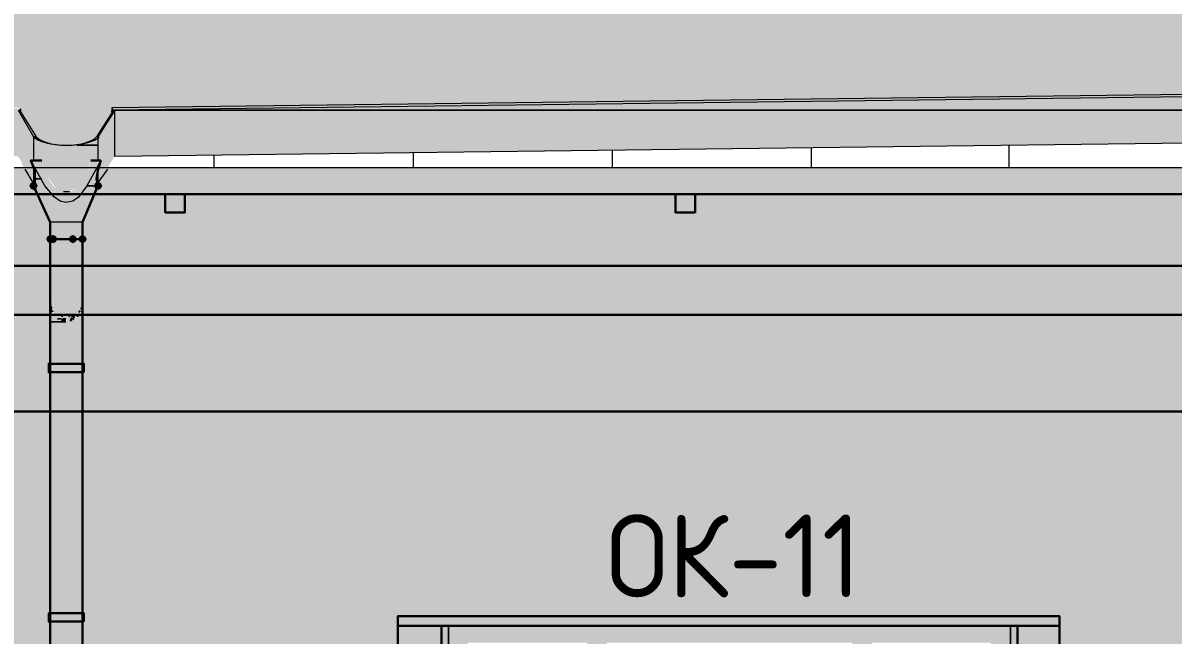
# Model space of a CAD drawing. Header units: millimetres. Extents: x -11345 to 411485, y -9810 to 73012.
# Drawn here: x 353110 to 356583, y 30762 to 32611 of the extents above; entities that cross this region are included whole.
import ezdxf

# ---------------------------------------------------------------- set-up
doc = ezdxf.new("R2010")
doc.units = ezdxf.units.MM
for name, color, linetype, true_color in [('PDF _Антураж', 7, 'Continuous', 0xb7c0ca), ('PDF _Крыша', 9, 'Continuous', 0x808080), ('PDF _Обобщенные модели', 7, 'Continuous', 0xb5bcbf), ('PDF _Окна', 7, 'Continuous', 0x383e42), ('PDF _Стены штриховка поверхности', 7, 'Continuous', 0xcacbcc)]:
    doc.layers.add(name, color=color, linetype=linetype, true_color=true_color)
for name, color, linetype in [('PDF _Каркас', 7, 'Continuous'), ('PDF _Крыша штриховка', 7, 'Continuous'), ('PDF _Линии', 7, 'Continuous'), ('PDF _Текст', 7, 'Continuous')]:
    doc.layers.add(name, color=color, linetype=linetype)
doc.styles.add('PDF GOST Common', font='GOST_Common.ttf')

msp = doc.modelspace()

# ---------------------------------------------------------------- hatches: boundary and pattern name
at = {"layer": 'PDF _Антураж', "transparency": 33554687}
for color, points in [(256, [(376940.63152, 32652.96863), (376948.56847, 32673.60469), (376978.19974, 32749.79938), (377003.59797, 32809.06191), (372156.76906, 32749.79938), (365849.54192, 32673.60469), (365832.60977, 32673.60469), (360934.9844, 32732.86722), (359550.78086, 32749.79938), (358166.57732, 32732.86722), (353268.95195, 32673.60469), (352629.76316, 32732.86722), (352629.76316, 32389.99112), (352633.9962, 32398.4572), (352697.49177, 32389.99112), (353091.16434, 32356.12681), (353103.86346, 32351.89377), (353103.86346, 32339.19466), (353150.42688, 32267.23301), (353163.12599, 32258.76693), (353163.12599, 32254.53389), (353180.05815, 32250.30085), (353184.29118, 32250.30085), (353209.68941, 32246.06781), (353218.15549, 32241.83478), (353260.48587, 32241.83478), (353268.95195, 32246.06781), (353273.18499, 32246.06781), (353294.35018, 32250.30085), (353302.81626, 32250.30085), (353315.51537, 32254.53389), (353319.74841, 32258.76693), (353332.44753, 32267.23301), (353379.01095, 32339.19466), (353379.01095, 32356.12681), (356452.19679, 32389.99112), (356930.53012, 32398.4572), (359038.58322, 32423.85543), (359550.78086, 32428.08846), (359550.78086, 32423.85543), (359555.0139, 32428.08846), (365726.78381, 32351.89377), (365726.78381, 32343.4277), (365773.34723, 32267.23301), (365786.04635, 32258.76693), (365786.04635, 32254.53389), (365802.9785, 32250.30085), (365807.21154, 32250.30085), (365836.84281, 32246.06781), (365841.07584, 32241.83478), (365883.40623, 32241.83478), (365896.10534, 32246.06781), (365921.50357, 32250.30085), (365925.73661, 32250.30085), (365942.66877, 32254.53389), (365942.66877, 32258.76693), (365955.36788, 32267.23301), (366001.9313, 32343.4277), (366001.9313, 32351.89377), (372122.90475, 32428.08846), (375229.9549, 32470.41885), (375433.14074, 32495.81708), (375437.37378, 32478.88492), (375437.37378, 32470.41885), (375445.83986, 32470.41885), (375441.60682, 32478.88492), (375441.60682, 32495.81708), (375547.43278, 32508.51619), (375661.72481, 32525.44835), (375661.72481, 32508.51619), (375649.0257, 32508.51619), (375653.25874, 32495.81708), (375653.25874, 32478.88492), (375792.949, 32495.81708), (375894.54192, 32508.51619), (375907.24104, 32508.51619), (376017.30003, 32525.44835), (376267.0493, 32559.31265), (376457.53602, 32584.71088), (376466.0021, 32559.31265), (376656.48882, 32584.71088), (376927.40328, 32618.57519), (376935.86936, 32631.2743), (377003.59797, 32804.82888)]), (7, [(353383.24399, 32343.4277), (353383.24399, 32347.66073), (353379.01095, 32347.66073), (353374.77791, 32343.4277), (353379.01095, 32339.19466), (353383.24399, 32339.19466)])]:
    msp.add_hatch(color=color, dxfattribs=at).paths.add_polyline_path(points)
at = {"layer": 'PDF _Антураж', "true_color": 0x7f7f7f, "transparency": 33554687}
h = msp.add_hatch(color=8, dxfattribs=at)
h.paths.add_polyline_path([(375650.08396, 32508.51619), (375653.25874, 32508.51619), (375653.25874, 32512.74923), (375657.49177, 32508.51619), (375661.72481, 32508.51619), (375661.72481, 32525.44835), (375644.79266, 32521.21531), (375441.60682, 32495.81708), (375444.42884, 32470.41885), (375437.37378, 32470.41885), (375437.37378, 32466.18581), (375445.83986, 32428.08846), (375449.13222, 32428.08846), (375450.07289, 32419.62239), (375454.30593, 32398.4572), (375454.30593, 32394.22416), (375500.86936, 32398.4572), (375657.49177, 32419.62239), (375644.79266, 32495.81708), (375644.79266, 32516.98227), (375653.25874, 32449.25366), (375657.49177, 32423.85543), (375657.49177, 32419.62239), (375661.72481, 32423.85543), (375657.49177, 32449.25366), (375655.07289, 32468.60469), (375657.49177, 32466.18581), (375657.49177, 32453.48669), (375678.65697, 32453.48669), (375771.78381, 32466.18581), (375784.48292, 32470.41885), (375797.18204, 32470.41885), (375797.18204, 32474.65189), (375654.317, 32474.65189)])
h.paths.add_polyline_path([(375657.49177, 32512.74923), (375653.25874, 32516.98227), (375657.49177, 32516.98227)], flags=0)
h.paths.add_polyline_path([(375450.07289, 32394.22416), (375445.83986, 32402.69023), (375445.83986, 32394.22416)])
h.paths.add_polyline_path([(375445.83986, 32394.22416), (375437.37378, 32466.18581), (375433.14074, 32495.81708), (375196.09059, 32466.18581), (375166.45933, 32466.18581), (374785.48587, 32461.95277), (366001.9313, 32351.89377), (366001.9313, 32347.66073), (366484.49767, 32351.89377), (375133.55707, 32461.37554), (374683.89295, 32453.48669), (366535.29413, 32351.89377), (366001.9313, 32347.66073), (366001.9313, 32339.19466), (366006.16434, 32343.4277), (365955.36788, 32267.23301), (365942.66877, 32258.76693), (365942.66877, 32254.53389), (365921.50357, 32250.30085), (365913.0375, 32246.06781), (365925.73661, 32246.06781), (365929.96965, 32250.30085), (365946.9018, 32254.53389), (365951.13484, 32258.76693), (365963.83396, 32267.23301), (365946.9018, 32254.53389), (365925.73661, 32246.06781), (365896.10534, 32241.83478), (365904.57142, 32246.06781), (365896.10534, 32246.06781), (365862.24104, 32241.83478), (365836.84281, 32246.06781), (365828.37673, 32246.06781), (365836.84281, 32241.83478), (365832.60977, 32241.83478), (365802.9785, 32246.06781), (365781.81331, 32254.53389), (365764.88115, 32267.23301), (365718.31773, 32343.4277), (365726.78381, 32347.66073), (365726.78381, 32351.89377), (360037.58027, 32423.85543), (359555.0139, 32428.08846), (359550.78086, 32423.85543), (353379.01095, 32347.66073), (353379.01095, 32343.4277), (353383.24399, 32347.66073), (353332.44753, 32267.23301), (353319.74841, 32258.76693), (353315.51537, 32254.53389), (353298.58322, 32250.30085), (353290.11714, 32246.06781), (353302.81626, 32246.06781), (353307.0493, 32250.30085), (353323.98145, 32254.53389), (353323.98145, 32258.76693), (353336.68056, 32267.23301), (353323.98145, 32254.53389), (353302.81626, 32246.06781), (353273.18499, 32241.83478), (353281.65107, 32246.06781), (353273.18499, 32246.06781), (353239.32068, 32241.83478), (353213.92245, 32246.06781), (353201.22334, 32246.06781), (353209.68941, 32241.83478), (353180.05815, 32246.06781), (353158.89295, 32254.53389), (353141.9608, 32267.23301), (353146.19384, 32267.23301), (353154.65992, 32258.76693), (353158.89295, 32254.53389), (353175.82511, 32250.30085), (353184.29118, 32246.06781), (353196.9903, 32246.06781), (353163.12599, 32254.53389), (353163.12599, 32258.76693), (353150.42688, 32267.23301), (353099.63042, 32343.4277), (353095.39738, 32347.66073), (353099.63042, 32347.66073), (353099.63042, 32343.4277), (353103.86346, 32343.4277), (353103.86346, 32351.89377), (353065.76611, 32356.12681), (352697.49177, 32389.99112), (352633.9962, 32398.4572), (352629.76316, 32389.99112), (352629.76316, 32250.30085), (353095.39738, 32207.97047), (353103.86346, 32195.27135), (353108.09649, 32182.57224), (353112.32953, 32174.10616), (353137.72776, 32136.00882), (353141.9608, 32127.54274), (353141.9608, 32136.00882), (353146.19384, 32127.54274), (353146.19384, 32161.40705), (353141.9608, 32174.10616), (353141.9608, 32182.57224), (353133.49472, 32195.27135), (353141.9608, 32195.27135), (353141.9608, 32241.83478), (353146.19384, 32195.27135), (353167.35903, 32195.27135), (353180.05815, 32157.17401), (353184.29118, 32148.70793), (353209.68941, 32110.61059), (353230.85461, 32102.14451), (353247.78676, 32102.14451), (353268.95195, 32110.61059), (353273.18499, 32110.61059), (353298.58322, 32148.70793), (353302.81626, 32157.17401), (353315.51537, 32195.27135), (353345.14664, 32195.27135), (353340.9136, 32182.57224), (353336.68056, 32174.10616), (353336.68056, 32161.40705), (353332.44753, 32148.70793), (353332.44753, 32140.24186), (353336.68056, 32127.54274), (353340.9136, 32127.54274), (353366.31183, 32174.10616), (353370.54487, 32182.57224), (353379.01095, 32195.27135), (353387.47702, 32207.97047), (353764.21744, 32212.20351), (359550.78086, 32284.16516), (365718.31773, 32207.97047), (365722.55077, 32203.73743), (365726.78381, 32195.27135), (365731.01685, 32186.80528), (365760.64812, 32136.00882), (365764.88115, 32127.54274), (365764.88115, 32131.77578), (365764.88115, 32174.10616), (365769.11419, 32161.40705), (365769.11419, 32174.10616), (365764.88115, 32182.57224), (365764.88115, 32195.27135), (365756.41508, 32203.73743), (365764.88115, 32203.73743), (365764.88115, 32254.53389), (365769.11419, 32246.06781), (365769.11419, 32203.73743), (365786.04635, 32203.73743), (365802.9785, 32152.94097), (365832.60977, 32114.84363), (365832.60977, 32110.61059), (365853.77496, 32102.14451), (365870.70711, 32102.14451), (365891.87231, 32110.61059), (365896.10534, 32114.84363), (365925.73661, 32152.94097), (365942.66877, 32203.73743), (365972.30003, 32203.73743), (365963.83396, 32191.03832), (365963.83396, 32182.57224), (365959.60092, 32182.57224), (365959.60092, 32174.10616), (365955.36788, 32157.17401), (365955.36788, 32148.70793), (365959.60092, 32136.00882), (365959.60092, 32127.54274), (365955.36788, 32123.3097), (365963.83396, 32127.54274), (365972.30003, 32140.24186), (365997.69826, 32182.57224), (366001.9313, 32191.03832), (366006.16434, 32203.73743), (366010.39738, 32207.97047), (366387.13779, 32212.20351), (374988.67172, 32318.02947), (374988.67172, 32334.96162), (375081.79856, 32343.4277), (375086.0316, 32347.66073), (375136.82806, 32351.89377), (375124.12894, 32453.48669), (375165.60128, 32461.78116), (375171.55821, 32461.85656), (375124.12894, 32453.48669), (375136.82806, 32364.59289), (375136.82806, 32351.89377), (375191.85756, 32360.35985), (375208.78971, 32364.59289), (375208.78971, 32360.35985), (375217.25579, 32364.59289)])
h.paths.add_polyline_path([(375196.33599, 32464.09996), (375204.55667, 32394.22416), (375196.09059, 32453.48669), (375196.09059, 32464.06929)], flags=0)
h.paths.add_polyline_path([(365769.11419, 32131.77578), (365769.11419, 32136.00882), (365764.88115, 32131.77578)])
h.paths.add_polyline_path([(365722.55077, 32343.4277), (365718.31773, 32343.4277), (365769.11419, 32267.23301), (365777.58027, 32258.76693), (365781.81331, 32254.53389), (365798.74546, 32250.30085), (365807.21154, 32246.06781), (365819.91065, 32246.06781), (365786.04635, 32254.53389), (365786.04635, 32258.76693), (365773.34723, 32267.23301)])
h.paths.add_polyline_path([(353379.01095, 32356.12681), (353379.01095, 32347.66073), (353865.81036, 32356.12681), (359550.78086, 32423.85543), (359550.78086, 32432.3215), (359063.98145, 32423.85543)])
at = {"layer": 'PDF _Каркас', "true_color": 0x7f7f7f, "transparency": 33554559}
for points in [[(353599.12894, 32093.67843), (353539.86641, 32093.67843), (353539.86641, 32038.64894), (353599.12894, 32038.64894)], [(355139.9549, 32093.67843), (355080.69236, 32093.67843), (355080.69236, 32038.64894), (355139.9549, 32038.64894)]]:
    msp.add_hatch(color=8, dxfattribs=at).paths.add_polyline_path(points)
at = {"layer": 'PDF _Крыша', "transparency": 33554559}
for points in [[(353116.56257, 32174.10616), (352629.76316, 32174.10616), (352629.76316, 32093.67843), (353154.65992, 32093.67843), (353141.9608, 32119.07666), (353146.19384, 32127.54274), (353141.9608, 32127.54274)], [(365739.48292, 32174.10616), (353366.31183, 32174.10616), (353366.31183, 32169.87312), (353340.9136, 32127.54274), (353336.68056, 32123.3097), (353336.68056, 32119.07666), (353328.21449, 32097.91147), (353328.21449, 32093.67843), (353336.68056, 32093.67843), (365781.81331, 32097.91147), (365769.11419, 32119.07666), (365769.11419, 32127.54274), (365764.88115, 32127.54274), (365739.48292, 32169.87312)]]:
    msp.add_hatch(color=256, dxfattribs=at).paths.add_polyline_path(points)
at = {"layer": 'PDF _Линии', "transparency": 33554559}
for points in [[(353154.65992, 32119.07666), (353150.42688, 32127.54274), (353141.9608, 32131.77578), (353133.49472, 32127.54274), (353129.26169, 32119.07666), (353133.49472, 32110.61059), (353141.9608, 32106.37755), (353150.42688, 32110.61059)], [(353349.37968, 32119.07666), (353345.14664, 32127.54274), (353336.68056, 32131.77578), (353328.21449, 32127.54274), (353323.98145, 32119.07666), (353328.21449, 32110.61059), (353336.68056, 32106.37755), (353345.14664, 32110.61059)], [(353205.45638, 31958.22121), (353201.22334, 31966.68728), (353192.75726, 31970.92032), (353184.29118, 31966.68728), (353180.05815, 31958.22121), (353184.29118, 31949.75513), (353192.75726, 31945.52209), (353201.22334, 31949.75513)], [(353205.45638, 31958.22121), (353201.22334, 31966.68728), (353192.75726, 31970.92032), (353184.29118, 31966.68728), (353180.05815, 31958.22121), (353184.29118, 31949.75513), (353192.75726, 31945.52209), (353201.22334, 31949.75513)], [(353213.92245, 31958.22121), (353209.68941, 31966.68728), (353201.22334, 31970.92032), (353192.75726, 31966.68728), (353188.52422, 31958.22121), (353192.75726, 31949.75513), (353201.22334, 31945.52209), (353209.68941, 31949.75513)], [(353273.18499, 31958.22121), (353268.95195, 31966.68728), (353260.48587, 31970.92032), (353252.0198, 31966.68728), (353247.78676, 31958.22121), (353252.0198, 31949.75513), (353260.48587, 31945.52209), (353268.95195, 31949.75513)], [(353302.81626, 31958.22121), (353298.58322, 31966.68728), (353290.11714, 31970.92032), (353281.65107, 31966.68728), (353277.41803, 31958.22121), (353281.65107, 31949.75513), (353290.11714, 31945.52209), (353298.58322, 31949.75513)]]:
    msp.add_hatch(color=256, dxfattribs=at).paths.add_polyline_path(points)
at = {"layer": 'PDF _Обобщенные модели', "transparency": 33554559}
h = msp.add_hatch(color=256, dxfattribs=at)
h.paths.add_polyline_path([(353218.15549, 32072.51324), (353222.38853, 32072.51324), (353225.21055, 32071.10223)])
h.paths.add_polyline_path([(353281.65107, 31742.33625), (353277.41803, 31738.10321), (353277.41803, 31729.63714), (353273.18499, 31729.63714), (353273.18499, 31733.87017), (353277.41803, 31738.10321), (353281.65107, 31746.56929)], flags=0)
h.paths.add_polyline_path([(353218.15549, 31729.63714), (353213.92245, 31733.87017), (353222.38853, 31729.63714), (353230.85461, 31725.4041), (353226.62157, 31725.4041), (353222.38853, 31729.63714), (353218.15549, 31729.63714), (353218.15549, 31725.4041), (353213.92245, 31729.63714)], flags=0)
h.paths.add_polyline_path([(353268.95195, 28402.46899), (353264.71891, 28402.46899), (353252.0198, 28406.70203), (353256.25284, 28406.70203)], flags=0)
h.paths.add_polyline_path([(353213.92245, 31716.93802), (353218.15549, 31716.93802), (353226.62157, 31712.70498), (353235.08764, 31712.70498), (353239.32068, 31708.47194), (353239.32068, 31712.70498), (353243.55372, 31716.93802), (353243.55372, 31712.70498), (353239.32068, 31708.47194), (353226.62157, 31712.70498), (353222.38853, 31712.70498)], flags=0)
h.paths.add_polyline_path([(353256.25284, 31721.17106), (353252.0198, 31712.70498), (353252.0198, 31721.17106)], flags=0)
h.paths.add_polyline_path([(353273.18499, 31725.4041), (353273.18499, 31721.17106), (353264.71891, 31716.93802)], flags=0)
h.paths.add_polyline_path([(353268.95195, 31733.87017), (353264.71891, 31729.63714), (353260.48587, 31729.63714)], flags=0)
h.paths.add_polyline_path([(353196.9903, 28368.60469), (353196.9903, 28372.83773), (353201.22334, 28374.95425)], flags=0)
h.paths.add_polyline_path([(353290.11714, 32102.14451), (353294.35018, 32106.37755), (353285.8841, 32093.67843)], flags=0)
h.paths.add_polyline_path([(353188.52422, 32106.37755), (353192.75726, 32102.14451), (353194.87378, 32097.91147)], flags=0)
h.paths.add_polyline_path([(353336.68056, 32174.10616), (353331.60092, 32166.48669), (353336.68056, 32178.3392), (353345.14664, 32195.27135), (353315.51537, 32195.27135), (353311.28233, 32178.3392), (353298.58322, 32148.70793), (353290.11714, 32140.24186), (353273.18499, 32110.61059), (353252.0198, 32102.14451), (353230.85461, 32102.14451), (353209.68941, 32110.61059), (353201.22334, 32119.07666), (353188.52422, 32140.24186), (353180.05815, 32157.17401), (353167.35903, 32195.27135), (353133.49472, 32195.27135), (353154.65992, 32157.17401), (353150.42688, 32161.40705), (353141.9608, 32178.3392), (353146.19384, 32161.40705), (353146.19384, 32127.54274), (353141.9608, 32119.07666), (353150.42688, 32106.37755), (353154.65992, 32089.4454), (353163.12599, 32072.51324), (353167.35903, 32068.2802), (353188.52422, 32013.25071), (353192.75726, 32009.01767), (353192.75726, 31763.50144), (353196.9903, 31750.80233), (353192.75726, 31759.2684), (353192.75726, 31750.80233), (353196.9903, 31746.56929), (353201.22334, 31738.10321), (353205.45638, 31733.87017), (353205.45638, 31729.63714), (353201.22334, 31733.87017), (353201.22334, 31738.10321), (353192.75726, 31746.56929), (353192.75726, 31581.48079), (353188.52422, 31581.48079), (353192.75726, 31556.08256), (353192.75726, 30827.99997), (353188.52422, 30827.99997), (353188.52422, 30802.60174), (353192.75726, 30802.60174), (353192.75726, 30070.2861), (353188.52422, 30070.2861), (353188.52422, 30044.88787), (353192.75726, 30044.88787), (353192.75726, 29316.80528), (353188.52422, 29316.80528), (353188.52422, 29291.40705), (353192.75726, 29291.40705), (353192.75726, 28592.95572), (353196.9903, 28588.72268), (353192.75726, 28576.02357), (353196.9903, 28576.02357), (353196.9903, 28571.79053), (353192.75726, 28571.79053), (353192.75726, 28559.09141), (353188.52422, 28559.09141), (353188.52422, 28533.69318), (353192.75726, 28533.69318), (353192.75726, 28377.07076), (353201.22334, 28389.76988), (353196.9903, 28381.3038), (353192.75726, 28377.07076), (353192.75726, 28334.74038), (353196.9903, 28322.04127), (353205.45638, 28313.57519), (353213.92245, 28305.10911), (353226.62157, 28300.87607), (353252.0198, 28300.87607), (353264.71891, 28305.10911), (353277.41803, 28313.57519), (353285.8841, 28322.04127), (353290.11714, 28334.74038), (353290.11714, 28368.60469), (353288.00062, 28374.95425), (353290.11714, 28372.83773), (353290.11714, 28571.79053), (353285.8841, 28576.02357), (353285.8841, 28588.72268), (353290.11714, 28592.95572), (353290.11714, 31746.56929), (353285.8841, 31738.10321), (353281.65107, 31729.63714), (353281.65107, 31733.87017), (353285.8841, 31738.10321), (353285.8841, 31742.33625), (353283.76759, 31744.45277), (353285.8841, 31746.56929), (353285.8841, 31750.80233), (353290.11714, 31750.80233), (353290.11714, 32009.01767), (353315.51537, 32068.2802), (353319.74841, 32072.51324), (353323.98145, 32085.21236), (353328.21449, 32093.67843), (353336.68056, 32119.07666), (353332.44753, 32136.00882), (353332.44753, 32148.70793), (353340.9136, 32174.10616), (353340.9136, 32182.57224)], flags=0)
h.paths.add_polyline_path([(353285.8841, 31746.56929), (353285.8841, 31742.33625), (353290.11714, 31746.56929)])
for points in [[(353192.75726, 31581.48079), (353192.75726, 31585.71383), (353188.52422, 31585.71383), (353184.29118, 31581.48079), (353188.52422, 31577.24776), (353192.75726, 31577.24776)], [(353192.75726, 31556.08256), (353192.75726, 31560.3156), (353188.52422, 31560.3156), (353184.29118, 31556.08256), (353188.52422, 31551.84953), (353192.75726, 31551.84953)], [(353192.75726, 30827.99997), (353192.75726, 30832.23301), (353188.52422, 30832.23301), (353184.29118, 30827.99997), (353188.52422, 30823.76693), (353192.75726, 30823.76693)], [(353192.75726, 30802.60174), (353192.75726, 30806.83478), (353188.52422, 30806.83478), (353184.29118, 30802.60174), (353188.52422, 30798.3687), (353192.75726, 30798.3687)]]:
    msp.add_hatch(color=7, dxfattribs=at).paths.add_polyline_path(points)
at = {"layer": 'PDF _Окна', "transparency": 33554687}
h = msp.add_hatch(color=256, dxfattribs=at)
h.paths.add_polyline_path([(354814.01095, 30167.64599), (354814.01095, 29189.81413), (354454.20269, 29189.81413), (354454.20269, 30167.64599)])
h.paths.add_polyline_path([(355614.0552, 30167.64599), (355614.0552, 29189.81413), (354873.27348, 29189.81413), (354873.27348, 30167.64599)], flags=0)
h.paths.add_polyline_path([(354814.01095, 29126.31855), (354814.01095, 28618.35395), (354454.20269, 28618.35395), (354454.20269, 29126.31855)], flags=0)
h.paths.add_polyline_path([(354873.27348, 28618.35395), (354873.27348, 29126.31855), (355614.0552, 29126.31855), (355614.0552, 28618.35395)], flags=0)
h.paths.add_polyline_path([(356033.12599, 30167.64599), (356033.12599, 29189.81413), (355673.31773, 29189.81413), (355673.31773, 30167.64599)], flags=0)
h.paths.add_polyline_path([(354814.01095, 30226.90852), (354454.20269, 30226.90852), (354454.20269, 30739.10616), (354814.01095, 30739.10616)], flags=0)
h.paths.add_polyline_path([(355614.0552, 30226.90852), (354873.27348, 30226.90852), (354873.27348, 30739.10616), (355614.0552, 30739.10616)], flags=0)
h.paths.add_polyline_path([(354373.77496, 28609.88787), (356113.55372, 28609.88787), (356113.55372, 30789.90262), (354373.77496, 30789.90262)], flags=0)
h.paths.add_polyline_path([(355673.31773, 28618.35395), (355673.31773, 29126.31855), (356033.12599, 29126.31855), (356033.12599, 28618.35395)], flags=0)
h.paths.add_polyline_path([(356033.12599, 30226.90852), (355673.31773, 30226.90852), (355673.31773, 30739.10616), (356033.12599, 30739.10616)], flags=0)
at = {"layer": 'PDF _Стены штриховка поверхности', "transparency": 33554687}
for points in [[(352892.21154, 28609.88787), (353192.75726, 28609.88787), (353192.75726, 32009.01767), (353154.65992, 32093.67843), (352921.84281, 32093.67843), (352921.84281, 31953.98817), (352900.67761, 31953.98817), (352900.67761, 32059.81413), (352871.04635, 32059.81413), (352871.04635, 32093.67843), (352629.76316, 32093.67843), (352629.76316, 33058.81118), (352570.50062, 33058.81118), (352570.50062, 32601.64304), (352621.29708, 32601.64304), (352621.29708, 30345.4336), (352625.53012, 30353.89967), (352625.53012, 30358.13271), (352659.39443, 30362.36575), (352663.62747, 30358.13271), (352684.79266, 30336.96752), (352684.79266, 30332.73448), (352697.49177, 30336.96752), (352794.85166, 30358.13271), (352794.85166, 30362.36575), (352803.31773, 30396.23006), (352841.41508, 30400.46309), (352854.11419, 30336.96752), (352854.11419, 30328.50144), (352879.51242, 30332.73448), (352892.21154, 30336.96752), (352904.91065, 30336.96752), (352909.14369, 29253.3097), (352909.14369, 29249.07666), (352904.91065, 29253.3097), (352904.91065, 29249.07666), (352909.14369, 29236.37755), (352917.60977, 29236.37755), (352917.60977, 29227.91147), (352904.91065, 29223.67843), (352904.91065, 29219.4454), (352892.21154, 29215.21236), (352875.27938, 29210.97932), (352875.27938, 29177.11501), (352731.35608, 29147.48374), (352731.35608, 28588.72268), (352854.11419, 28592.95572), (352892.21154, 28592.95572)], [(365303.47997, 30785.66958), (365303.47997, 30789.90262), (365184.9549, 30785.66958), (365184.9549, 28601.4218), (365303.47997, 28601.4218), (365303.47997, 28609.88787), (365811.44458, 28609.88787), (365815.67761, 30789.90262), (365815.67761, 32017.48374), (365807.21154, 32038.64894), (365781.81331, 32093.67843), (364469.57142, 32093.67843), (364469.57142, 32038.64894), (364410.30888, 32038.64894), (364410.30888, 32093.67843), (362932.9785, 32093.67843), (362932.9785, 32038.64894), (362869.48292, 32038.64894), (362869.48292, 32093.67843), (361379.45343, 32093.67843), (361379.45343, 32038.64894), (361320.19089, 32038.64894), (361320.19089, 32093.67843), (359817.46228, 32093.67843), (359817.46228, 32038.64894), (359753.9667, 32038.64894), (359753.9667, 32093.67843), (358280.86936, 32093.67843), (358280.86936, 32038.64894), (358221.60682, 32038.64894), (358221.60682, 32093.67843), (356740.0434, 32093.67843), (356740.0434, 32038.64894), (356680.78086, 32038.64894), (356680.78086, 32093.67843), (355139.9549, 32093.67843), (355139.9549, 32038.64894), (355080.69236, 32038.64894), (355080.69236, 32093.67843), (353599.12894, 32093.67843), (353599.12894, 32038.64894), (353539.86641, 32038.64894), (353539.86641, 32093.67843), (353328.21449, 32093.67843), (353302.81626, 32038.64894), (353294.35018, 32017.48374), (353290.11714, 32009.01767), (353290.11714, 28609.88787), (354373.77496, 28609.88787), (354373.77496, 30789.90262), (356240.54487, 30789.90262), (356113.55372, 30785.66958), (356113.55372, 28609.88787), (357358.067, 28609.88787), (357358.067, 30789.90262), (357226.84281, 30785.66958), (357226.84281, 30789.90262), (357358.067, 30789.90262), (359224.83691, 30789.90262), (359144.40918, 30785.66958), (359102.07879, 30785.66958), (359102.07879, 28609.88787), (360278.86346, 28609.88787), (360278.86346, 28601.4218), (360443.95195, 28601.4218), (360443.95195, 30789.90262), (362124.46818, 30789.90262), (362124.46818, 28601.4218), (362272.62452, 28601.4218), (362272.62452, 28609.88787), (363305.48587, 28609.88787), (363305.48587, 28592.95572), (363309.71891, 28592.95572), (363309.71891, 28601.4218), (363440.9431, 28601.4218), (363440.9431, 30789.90262), (363309.71891, 30785.66958), (363309.71891, 30789.90262), (363440.9431, 30789.90262), (365303.47997, 30789.90262), (365307.71301, 30789.90262)]]:
    msp.add_hatch(color=256, dxfattribs=at).paths.add_polyline_path(points)

# ---------------------------------------------------------------- linework, layer by layer
at = {"layer": 'PDF _Антураж', "color": 7, "lineweight": 18}
for points in [[(365726.78381, 32351.89377), (359555.0139, 32428.08846), (359550.78086, 32423.85543), (359550.78086, 32284.16516), (353387.47702, 32207.97047), (353387.47702, 32347.66073), (353383.24399, 32347.66073), (353332.44753, 32267.23301)], [(353379.01095, 32356.12681), (359550.78086, 32432.3215), (359550.78086, 32423.85543), (353379.01095, 32347.66073)], [(353095.39738, 32347.66073), (353141.9608, 32267.23301), (353141.9608, 32195.27135)], [(353103.86346, 32339.19466), (353103.86346, 32351.89377), (353099.63042, 32347.66073), (353150.42688, 32267.23301)], [(353387.47702, 32347.66073), (353336.68056, 32267.23301), (353336.68056, 32195.27135)], [(353141.9608, 32174.10616), (353141.9608, 32127.54274), (353116.56257, 32169.87312)], [(353336.68056, 32174.10616), (353336.68056, 32127.54274), (353366.31183, 32169.87312)]]:
    msp.add_lwpolyline(points, dxfattribs=at)
msp.add_lwpolyline([(353379.01095, 32347.66073), (353379.01095, 32343.4277), (353379.01095, 32347.66073), (353379.01095, 32356.12681), (353379.01095, 32343.4277)], close=True, dxfattribs=at)
at = {"layer": 'PDF _Антураж', "color": 8, "lineweight": 0, "true_color": 0x7f7f7f}
for points in [[(359550.78086, 32347.66073), (353379.01095, 32347.66073), (359550.78086, 32347.66073)], [(353379.01095, 32343.4277), (353379.01095, 32343.4277), (353379.01095, 32343.4277)], [(353379.01095, 32343.4277), (353379.01095, 32343.4277), (353379.01095, 32343.4277)], [(359550.78086, 32347.66073), (353383.24399, 32347.66073), (359550.78086, 32347.66073)], [(353150.42688, 32267.23301), (353141.9608, 32267.23301), (353150.42688, 32267.23301)], [(353336.68056, 32241.83478), (353273.18499, 32241.83478), (353336.68056, 32241.83478)], [(353336.68056, 32148.70793), (353336.68056, 32161.40705), (353336.68056, 32148.70793)], [(353336.68056, 32123.3097), (353336.68056, 32123.3097), (353336.68056, 32123.3097)]]:
    msp.add_lwpolyline(points, dxfattribs=at)
for points in [[(353379.01095, 32343.4277), (353379.01095, 32343.4277), (353379.01095, 32343.4277)], [(353239.32068, 32102.14451), (353239.32068, 32102.14451), (353239.32068, 32102.14451)]]:
    msp.add_lwpolyline(points, close=True, dxfattribs=at)
at = {"layer": 'PDF _Антураж', "color": 7, "lineweight": 18}
for centre, radius, start, end in [((353166.40892, 32149.24967), 32.43185, 221.92535843, 223.28471603), ((353319.5911, 32146.26717), 28.11385, 314.51443907, 318.34083555), ((353241.4372, 32393.80257), 291.6591, 268.26756709, 271.73243292)]:
    msp.add_arc(centre, radius, start, end, dxfattribs=at)
for points in [[(353142.2791, 32267.27021), (353155.6355, 32252.15694), (353195.8659, 32241.83478), (353241.4372, 32241.83478)], [(353150.43514, 32267.1958), (353162.76635, 32252.11974), (353199.66489, 32241.83478), (353241.4372, 32241.83478)], [(353241.4372, 32241.83478), (353287.00851, 32241.83478), (353327.2389, 32252.15694), (353340.5953, 32267.27021)], [(353241.4372, 32241.83478), (353283.20952, 32241.83478), (353320.10805, 32252.11974), (353332.43926, 32267.1958)]]:
    msp.add_open_spline(points, degree=3, dxfattribs=at)
at = {"layer": 'PDF _Крыша', "color": 7, "lineweight": 9, "ltscale": 123.736078}
msp.add_lwpolyline([(352629.76316, 32174.10616), (375471.23809, 32174.10616)], dxfattribs=at)
at = {"layer": 'PDF _Крыша штриховка', "lineweight": 9}
for points in [[(355491.29708, 32174.10616), (355491.29708, 32233.3687)], [(356088.15549, 32174.10616), (356088.15549, 32241.83478)], [(353688.02275, 32174.10616), (353688.02275, 32212.20351)], [(354289.11419, 32174.10616), (354289.11419, 32220.66958)], [(354890.20564, 32174.10616), (354890.20564, 32224.90262)]]:
    msp.add_lwpolyline(points, dxfattribs=at)
at = {"layer": 'PDF _Линии', "lineweight": 30}
for points in [[(353167.35903, 32195.27135), (353133.49472, 32195.27135), (353146.19384, 32165.64009), (353146.19384, 32140.24186), (353146.19384, 32123.3097), (353141.9608, 32119.07666), (353192.75726, 32009.01767), (353192.75726, 31958.22121), (353201.22334, 31958.22121), (353218.15549, 31958.22121), (353222.38853, 31958.22121), (353239.32068, 31958.22121), (353260.48587, 31958.22121)], [(353264.71891, 31958.22121), (353277.41803, 31958.22121), (353281.65107, 31958.22121), (353290.11714, 31958.22121), (353290.11714, 32009.01767), (353336.68056, 32119.07666), (353336.68056, 32123.3097), (353332.44753, 32140.24186), (353336.68056, 32165.64009), (353345.14664, 32195.27135), (353315.51537, 32195.27135)], [(353539.86641, 32093.67843), (353539.86641, 32038.64894), (353599.12894, 32038.64894), (353599.12894, 32093.67843)], [(355080.69236, 32093.67843), (355080.69236, 32038.64894), (355139.9549, 32038.64894), (355139.9549, 32093.67843)], [(353192.75726, 31958.22121), (353192.75726, 31915.89082), (353192.75726, 31907.42475), (353192.75726, 31903.19171), (353192.75726, 31894.72563), (353192.75726, 31890.49259), (353192.75726, 31886.25955), (353192.75726, 31877.79348), (353192.75726, 31873.56044), (353192.75726, 31869.3274), (353192.75726, 31860.86132), (353192.75726, 31856.62829), (353192.75726, 31852.39525), (353192.75726, 31843.92917), (353192.75726, 31839.69613), (353192.75726, 31835.46309), (353192.75726, 31831.23006), (353192.75726, 31826.99702), (353192.75726, 31818.53094), (353192.75726, 31814.2979), (353192.75726, 31810.06486), (353192.75726, 31805.83183), (353192.75726, 31801.59879), (353192.75726, 31797.36575), (353192.75726, 31793.13271), (353192.75726, 31788.89967), (353192.75726, 31784.66663), (353192.75726, 31780.4336), (353192.75726, 31776.20056), (353192.75726, 31771.96752), (353192.75726, 31759.2684), (353192.75726, 31755.03537), (353192.75726, 31750.80233), (353192.75726, 31746.56929), (353192.75726, 31742.33625), (353192.75726, 31738.10321), (353192.75726, 31733.87017), (353192.75726, 31729.63714), (353192.75726, 31725.4041), (353192.75726, 31721.17106), (353192.75726, 31716.93802), (353192.75726, 31712.70498), (353192.75726, 31708.47194), (353192.75726, 31704.23891), (353192.75726, 31700.00587), (353192.75726, 31695.77283), (353192.75726, 31691.53979), (353192.75726, 31683.07371), (353192.75726, 31678.84068), (353192.75726, 31674.60764), (353192.75726, 31666.14156), (353192.75726, 31661.90852), (353192.75726, 31657.67548), (353192.75726, 31649.20941), (353192.75726, 31644.97637), (353192.75726, 31640.74333), (353192.75726, 31632.27725), (353192.75726, 31628.04422), (353192.75726, 31619.57814), (353192.75726, 31615.3451), (353192.75726, 31568.78168), (353192.75726, 28546.3923)], [(353290.11714, 28546.3923), (353290.11714, 31568.78168), (353290.11714, 31615.3451), (353290.11714, 31619.57814), (353290.11714, 31623.81118), (353290.11714, 31628.04422), (353290.11714, 31636.51029), (353290.11714, 31640.74333), (353290.11714, 31649.20941), (353290.11714, 31653.44245), (353290.11714, 31657.67548), (353290.11714, 31666.14156), (353290.11714, 31670.3746), (353290.11714, 31674.60764), (353290.11714, 31683.07371), (353290.11714, 31687.30675), (353290.11714, 31691.53979), (353290.11714, 31695.77283), (353290.11714, 31700.00587), (353290.11714, 31708.47194), (353290.11714, 31712.70498), (353290.11714, 31716.93802), (353290.11714, 31721.17106), (353290.11714, 31725.4041), (353290.11714, 31729.63714), (353290.11714, 31733.87017), (353290.11714, 31738.10321), (353290.11714, 31742.33625), (353290.11714, 31746.56929), (353290.11714, 31750.80233), (353290.11714, 31755.03537), (353290.11714, 31759.2684), (353290.11714, 31771.96752), (353290.11714, 31776.20056), (353290.11714, 31780.4336), (353290.11714, 31784.66663), (353290.11714, 31788.89967), (353290.11714, 31793.13271), (353290.11714, 31797.36575), (353290.11714, 31801.59879), (353290.11714, 31805.83183), (353290.11714, 31810.06486), (353290.11714, 31814.2979), (353290.11714, 31818.53094), (353290.11714, 31822.76398), (353290.11714, 31826.99702), (353290.11714, 31831.23006), (353290.11714, 31839.69613), (353290.11714, 31843.92917), (353290.11714, 31848.16221), (353290.11714, 31852.39525), (353290.11714, 31860.86132), (353290.11714, 31865.09436), (353290.11714, 31869.3274), (353290.11714, 31877.79348), (353290.11714, 31882.02652), (353290.11714, 31886.25955), (353290.11714, 31894.72563), (353290.11714, 31898.95867), (353290.11714, 31907.42475), (353290.11714, 31911.65779), (353290.11714, 31915.89082), (353290.11714, 31958.22121)], [(354242.55077, 28609.88787), (354242.55077, 30819.53389), (356240.54487, 30819.53389), (356240.54487, 28609.88787)], [(354242.55077, 30789.90262), (356240.54487, 30789.90262)], [(354373.77496, 28609.88787), (354373.77496, 30789.90262)]]:
    msp.add_lwpolyline(points, dxfattribs=at)
at = {"layer": 'PDF _Линии', "lineweight": 30, "ltscale": 124.540383}
msp.add_lwpolyline([(375471.23809, 32093.67843), (352629.76316, 32093.67843)], dxfattribs=at)
at = {"layer": 'PDF _Линии', "lineweight": 30, "ltscale": 125.260025}
for points in [[(375471.23809, 31877.79348), (352794.85166, 31877.79348)], [(352794.85166, 31729.63714), (375471.23809, 31729.63714)], [(352871.04635, 31437.55749), (375471.23809, 31437.55749)]]:
    msp.add_lwpolyline(points, dxfattribs=at)
at = {"layer": 'PDF _Линии', "lineweight": 30}
for points in [[(353192.75726, 31759.2684), (353192.75726, 31771.96752)], [(353290.11714, 31771.96752), (353290.11714, 31759.2684)], [(353294.35018, 31556.08256), (353294.35018, 31581.48079), (353239.32068, 31581.48079), (353188.52422, 31581.48079), (353188.52422, 31556.08256), (353239.32068, 31556.08256)], [(353294.35018, 30802.60174), (353294.35018, 30827.99997), (353239.32068, 30827.99997), (353188.52422, 30827.99997), (353188.52422, 30802.60174), (353239.32068, 30802.60174)], [(356113.55372, 28609.88787), (356113.55372, 30789.90262)]]:
    msp.add_lwpolyline(points, close=True, dxfattribs=at)
for points in [[(353194.06768, 31750.16159, 0.0148710082), (353194.8035, 31747.42499, -0.0148710082)], [(353288.0709, 31747.42499, 0.0148710056), (353288.80672, 31750.16159, -0.0148710056)], [(353227.19204, 31714.83804, 0.0177872038), (353230.4991, 31713.94926, -0.0177872038)], [(353252.37531, 31713.94926, 0.0177872012), (353255.68237, 31714.83804, -0.0177872012)], [(353274.6897, 31725.82988, 0.0080763492), (353275.85958, 31726.96255, -0.0080763492)]]:
    msp.add_lwpolyline(points, format="xyb", close=True, dxfattribs=at)
at = {"layer": 'PDF _Обобщенные модели', "color": 7, "lineweight": 18}
for points in [[(353345.14664, 32195.27135), (353302.81626, 32119.07666), (353277.41803, 32085.21236), (353260.48587, 32072.51324), (353239.32068, 32068.2802), (353222.38853, 32072.51324), (353205.45638, 32085.21236), (353175.82511, 32119.07666), (353133.49472, 32195.27135)], [(353290.11714, 32009.01767), (353239.32068, 32009.01767), (353192.75726, 32009.01767)], [(353290.11714, 31581.48079), (353294.35018, 31581.48079)], [(353290.11714, 31556.08256), (353294.35018, 31556.08256)], [(353290.11714, 30827.99997), (353294.35018, 30827.99997)], [(353290.11714, 30802.60174), (353294.35018, 30802.60174)]]:
    msp.add_lwpolyline(points, dxfattribs=at)
at = {"layer": 'PDF _Обобщенные модели', "lineweight": 0}
for points in [[(353167.35903, 32140.24186), (353146.19384, 32140.24186), (353167.35903, 32140.24186)], [(353336.68056, 32119.07666), (353302.81626, 32119.07666), (353336.68056, 32119.07666)], [(353196.9903, 31750.80233), (353192.75726, 31759.2684), (353196.9903, 31750.80233)], [(353192.75726, 31746.56929), (353192.75726, 31755.03537), (353192.75726, 31746.56929)], [(353196.9903, 31750.80233), (353192.75726, 31750.80233), (353196.9903, 31750.80233)], [(353192.75726, 31746.56929), (353192.75726, 31746.56929), (353192.75726, 31746.56929)], [(353196.9903, 31742.33625), (353192.75726, 31746.56929), (353196.9903, 31742.33625)], [(353285.8841, 31746.56929), (353285.8841, 31750.80233), (353285.8841, 31746.56929)], [(353290.11714, 31755.03537), (353290.11714, 31755.03537), (353290.11714, 31755.03537)], [(353290.11714, 31750.80233), (353290.11714, 31750.80233), (353290.11714, 31750.80233)], [(353290.11714, 31750.80233), (353290.11714, 31750.80233), (353290.11714, 31750.80233)], [(353290.11714, 31738.10321), (353290.11714, 31746.56929), (353290.11714, 31738.10321)], [(353290.11714, 31746.56929), (353290.11714, 31746.56929), (353290.11714, 31746.56929)], [(353196.9903, 31738.10321), (353192.75726, 31742.33625), (353196.9903, 31738.10321)], [(353201.22334, 31738.10321), (353196.9903, 31742.33625), (353201.22334, 31738.10321)], [(353205.45638, 31738.10321), (353205.45638, 31738.10321), (353205.45638, 31738.10321)], [(353205.45638, 31738.10321), (353205.45638, 31738.10321), (353205.45638, 31738.10321)], [(353205.45638, 31733.87017), (353205.45638, 31733.87017), (353205.45638, 31733.87017)], [(353205.45638, 31733.87017), (353205.45638, 31733.87017), (353205.45638, 31733.87017)], [(353205.45638, 31733.87017), (353205.45638, 31733.87017), (353205.45638, 31733.87017)], [(353205.45638, 31733.87017), (353205.45638, 31733.87017), (353205.45638, 31733.87017)], [(353205.45638, 31729.63714), (353205.45638, 31729.63714), (353205.45638, 31729.63714)], [(353213.92245, 31729.63714), (353205.45638, 31729.63714), (353213.92245, 31729.63714)], [(353205.45638, 31729.63714), (353205.45638, 31729.63714), (353205.45638, 31729.63714)], [(353205.45638, 31729.63714), (353205.45638, 31729.63714), (353205.45638, 31729.63714)], [(353205.45638, 31725.4041), (353205.45638, 31725.4041), (353205.45638, 31725.4041)], [(353205.45638, 31725.4041), (353205.45638, 31725.4041), (353205.45638, 31725.4041)], [(353205.45638, 31725.4041), (353205.45638, 31725.4041), (353205.45638, 31725.4041)], [(353205.45638, 31725.4041), (353205.45638, 31725.4041), (353205.45638, 31725.4041)], [(353205.45638, 31725.4041), (353205.45638, 31725.4041), (353205.45638, 31725.4041)], [(353205.45638, 31725.4041), (353205.45638, 31725.4041), (353205.45638, 31725.4041)], [(353205.45638, 31725.4041), (353205.45638, 31725.4041), (353205.45638, 31725.4041)], [(353213.92245, 31716.93802), (353213.92245, 31716.93802), (353213.92245, 31716.93802)], [(353213.92245, 31716.93802), (353213.92245, 31716.93802), (353213.92245, 31716.93802)], [(353226.62157, 31716.93802), (353213.92245, 31716.93802), (353226.62157, 31716.93802)], [(353230.85461, 31725.4041), (353226.62157, 31725.4041), (353230.85461, 31725.4041)], [(353226.62157, 31721.17106), (353226.62157, 31721.17106), (353226.62157, 31721.17106)], [(353226.62157, 31721.17106), (353226.62157, 31721.17106), (353226.62157, 31721.17106)], [(353226.62157, 31721.17106), (353226.62157, 31721.17106), (353226.62157, 31721.17106)], [(353226.62157, 31712.70498), (353226.62157, 31712.70498), (353226.62157, 31712.70498)], [(353239.32068, 31716.93802), (353230.85461, 31716.93802), (353239.32068, 31716.93802)], [(353239.32068, 31716.93802), (353230.85461, 31716.93802), (353239.32068, 31716.93802)], [(353239.32068, 31712.70498), (353230.85461, 31712.70498), (353239.32068, 31712.70498)], [(353239.32068, 31712.70498), (353230.85461, 31712.70498), (353239.32068, 31712.70498)], [(353252.0198, 31725.4041), (353247.78676, 31725.4041), (353252.0198, 31725.4041)], [(353252.0198, 31725.4041), (353252.0198, 31725.4041), (353252.0198, 31725.4041)], [(353252.0198, 31725.4041), (353252.0198, 31725.4041), (353252.0198, 31725.4041)], [(353252.0198, 31725.4041), (353252.0198, 31725.4041), (353252.0198, 31725.4041)], [(353252.0198, 31725.4041), (353252.0198, 31725.4041), (353252.0198, 31725.4041)], [(353252.0198, 31716.93802), (353252.0198, 31716.93802), (353252.0198, 31716.93802)], [(353252.0198, 31716.93802), (353252.0198, 31716.93802), (353252.0198, 31716.93802)], [(353252.0198, 31716.93802), (353252.0198, 31716.93802), (353252.0198, 31716.93802)], [(353252.0198, 31712.70498), (353252.0198, 31712.70498), (353252.0198, 31712.70498)], [(353256.25284, 31712.70498), (353252.0198, 31712.70498), (353256.25284, 31712.70498)], [(353252.0198, 31712.70498), (353252.0198, 31712.70498), (353252.0198, 31712.70498)], [(353252.0198, 31712.70498), (353252.0198, 31712.70498), (353252.0198, 31712.70498)], [(353252.0198, 31712.70498), (353252.0198, 31712.70498), (353252.0198, 31712.70498)], [(353264.71891, 31725.4041), (353256.25284, 31725.4041), (353264.71891, 31725.4041)], [(353256.25284, 31721.17106), (353256.25284, 31721.17106), (353256.25284, 31721.17106)], [(353256.25284, 31721.17106), (353256.25284, 31721.17106), (353256.25284, 31721.17106)], [(353256.25284, 31712.70498), (353256.25284, 31721.17106), (353256.25284, 31712.70498)], [(353264.71891, 31716.93802), (353256.25284, 31716.93802), (353264.71891, 31716.93802)], [(353256.25284, 31712.70498), (353256.25284, 31712.70498), (353256.25284, 31712.70498)], [(353256.25284, 31712.70498), (353256.25284, 31712.70498), (353256.25284, 31712.70498)], [(353256.25284, 31712.70498), (353256.25284, 31712.70498), (353256.25284, 31712.70498)], [(353264.71891, 31721.17106), (353260.48587, 31721.17106), (353264.71891, 31721.17106)], [(353264.71891, 31721.17106), (353264.71891, 31729.63714), (353264.71891, 31721.17106)], [(353264.71891, 31716.93802), (353264.71891, 31716.93802), (353264.71891, 31716.93802)], [(353264.71891, 31716.93802), (353264.71891, 31716.93802), (353264.71891, 31716.93802)], [(353264.71891, 31716.93802), (353264.71891, 31716.93802), (353264.71891, 31716.93802)], [(353277.41803, 31725.4041), (353273.18499, 31725.4041), (353277.41803, 31725.4041)], [(353277.41803, 31738.10321), (353277.41803, 31738.10321), (353277.41803, 31738.10321)], [(353277.41803, 31738.10321), (353277.41803, 31738.10321), (353277.41803, 31738.10321)], [(353281.65107, 31738.10321), (353277.41803, 31738.10321), (353281.65107, 31738.10321)], [(353277.41803, 31738.10321), (353277.41803, 31738.10321), (353277.41803, 31738.10321)], [(353277.41803, 31738.10321), (353277.41803, 31738.10321), (353277.41803, 31738.10321)], [(353281.65107, 31738.10321), (353277.41803, 31738.10321), (353281.65107, 31738.10321)], [(353277.41803, 31733.87017), (353277.41803, 31733.87017), (353277.41803, 31733.87017)], [(353277.41803, 31733.87017), (353277.41803, 31733.87017), (353277.41803, 31733.87017)], [(353277.41803, 31725.4041), (353277.41803, 31725.4041), (353277.41803, 31725.4041)], [(353277.41803, 31725.4041), (353277.41803, 31725.4041), (353277.41803, 31725.4041)], [(353277.41803, 31725.4041), (353277.41803, 31725.4041), (353277.41803, 31725.4041)], [(353281.65107, 31738.10321), (353281.65107, 31742.33625), (353281.65107, 31738.10321)], [(353285.8841, 31738.10321), (353285.8841, 31738.10321), (353285.8841, 31738.10321)], [(353285.8841, 31738.10321), (353285.8841, 31738.10321), (353285.8841, 31738.10321)], [(353285.8841, 31738.10321), (353285.8841, 31738.10321), (353285.8841, 31738.10321)], [(353239.32068, 31708.47194), (353192.75726, 31708.47194), (353239.32068, 31708.47194)]]:
    msp.add_lwpolyline(points, dxfattribs=at)
for points in [[(353192.75726, 31755.03537), (353192.75726, 31755.03537), (353192.75726, 31755.03537)], [(353285.8841, 31750.80233), (353285.8841, 31750.80233), (353285.8841, 31750.80233)], [(353285.8841, 31746.56929), (353285.8841, 31746.56929), (353285.8841, 31746.56929)], [(353290.11714, 31759.2684), (353290.11714, 31759.2684), (353290.11714, 31759.2684)], [(353290.11714, 31755.03537), (353290.11714, 31759.2684), (353290.11714, 31755.03537)], [(353196.9903, 31738.10321), (353196.9903, 31738.10321), (353196.9903, 31738.10321)], [(353205.45638, 31738.10321), (353205.45638, 31738.10321), (353205.45638, 31738.10321)], [(353205.45638, 31725.4041), (353205.45638, 31725.4041), (353205.45638, 31725.4041)], [(353205.45638, 31725.4041), (353205.45638, 31725.4041), (353205.45638, 31725.4041)], [(353205.45638, 31725.4041), (353205.45638, 31725.4041), (353205.45638, 31725.4041)], [(353213.92245, 31716.93802), (353213.92245, 31716.93802), (353213.92245, 31716.93802)], [(353226.62157, 31721.17106), (353226.62157, 31721.17106), (353226.62157, 31721.17106)], [(353226.62157, 31712.70498), (353226.62157, 31712.70498), (353226.62157, 31712.70498)], [(353230.85461, 31712.70498), (353226.62157, 31712.70498), (353230.85461, 31712.70498)], [(353230.85461, 31716.93802), (353230.85461, 31716.93802), (353230.85461, 31716.93802)], [(353252.0198, 31725.4041), (353252.0198, 31725.4041), (353252.0198, 31725.4041)], [(353252.0198, 31721.17106), (353252.0198, 31721.17106), (353252.0198, 31721.17106)], [(353252.0198, 31716.93802), (353252.0198, 31716.93802), (353252.0198, 31716.93802)], [(353256.25284, 31725.4041), (353256.25284, 31725.4041), (353256.25284, 31725.4041)], [(353256.25284, 31725.4041), (353256.25284, 31725.4041), (353256.25284, 31725.4041)], [(353256.25284, 31721.17106), (353256.25284, 31721.17106), (353256.25284, 31721.17106)], [(353256.25284, 31721.17106), (353256.25284, 31721.17106), (353256.25284, 31721.17106)], [(353264.71891, 31729.63714), (353264.71891, 31729.63714), (353264.71891, 31729.63714)], [(353264.71891, 31716.93802), (353264.71891, 31716.93802), (353264.71891, 31716.93802)], [(353273.18499, 31738.10321), (353273.18499, 31738.10321), (353273.18499, 31738.10321)], [(353277.41803, 31738.10321), (353277.41803, 31738.10321), (353277.41803, 31738.10321)], [(353277.41803, 31738.10321), (353277.41803, 31738.10321), (353277.41803, 31738.10321)], [(353277.41803, 31733.87017), (353277.41803, 31733.87017), (353277.41803, 31733.87017)], [(353277.41803, 31725.4041), (353277.41803, 31725.4041), (353277.41803, 31725.4041)], [(353277.41803, 31725.4041), (353277.41803, 31725.4041), (353277.41803, 31725.4041)], [(353239.32068, 31708.47194), (353239.32068, 31708.47194), (353239.32068, 31708.47194)], [(353239.32068, 31708.47194), (353239.32068, 31708.47194), (353239.32068, 31708.47194)]]:
    msp.add_lwpolyline(points, close=True, dxfattribs=at)
at = {"layer": 'PDF _Обобщенные модели', "color": 7, "lineweight": 18}
for points in [[(353194.08009, 31762.80696, 0.0140425526), (353194.78697, 31760.16958, -0.0140425526)], [(353288.08743, 31760.16958, 0.0140425513), (353288.79432, 31762.80696, -0.0140425513)], [(353227.47727, 31727.45034, 0.0148710108), (353230.21386, 31726.71452, -0.0148710108)], [(353252.66054, 31726.71452, 0.0148710104), (353255.39714, 31727.45034, -0.0148710104)]]:
    msp.add_lwpolyline(points, format="xyb", close=True, dxfattribs=at)
at = {"layer": 'PDF _Окна', "color": 7, "lineweight": 9}
for points in [[(354373.77496, 30789.90262), (354373.77496, 28609.88787)], [(356113.55372, 28609.88787), (356113.55372, 30789.90262)]]:
    msp.add_lwpolyline(points, dxfattribs=at)
for points in [[(354394.94015, 30789.90262), (354394.94015, 28609.88787)], [(356092.38853, 28609.88787), (356092.38853, 30789.90262)]]:
    msp.add_lwpolyline(points, close=True, dxfattribs=at)

# ---------------------------------------------------------------- texts
at = {"layer": 'PDF _Текст', "insert": (354871.86534, 31000.8031), "char_height": 250.011173, "attachment_point": 4, "style": 'PDF GOST Common'}
msp.add_mtext('ОК-11', dxfattribs=at)

doc.saveas('drawing.dxf')
